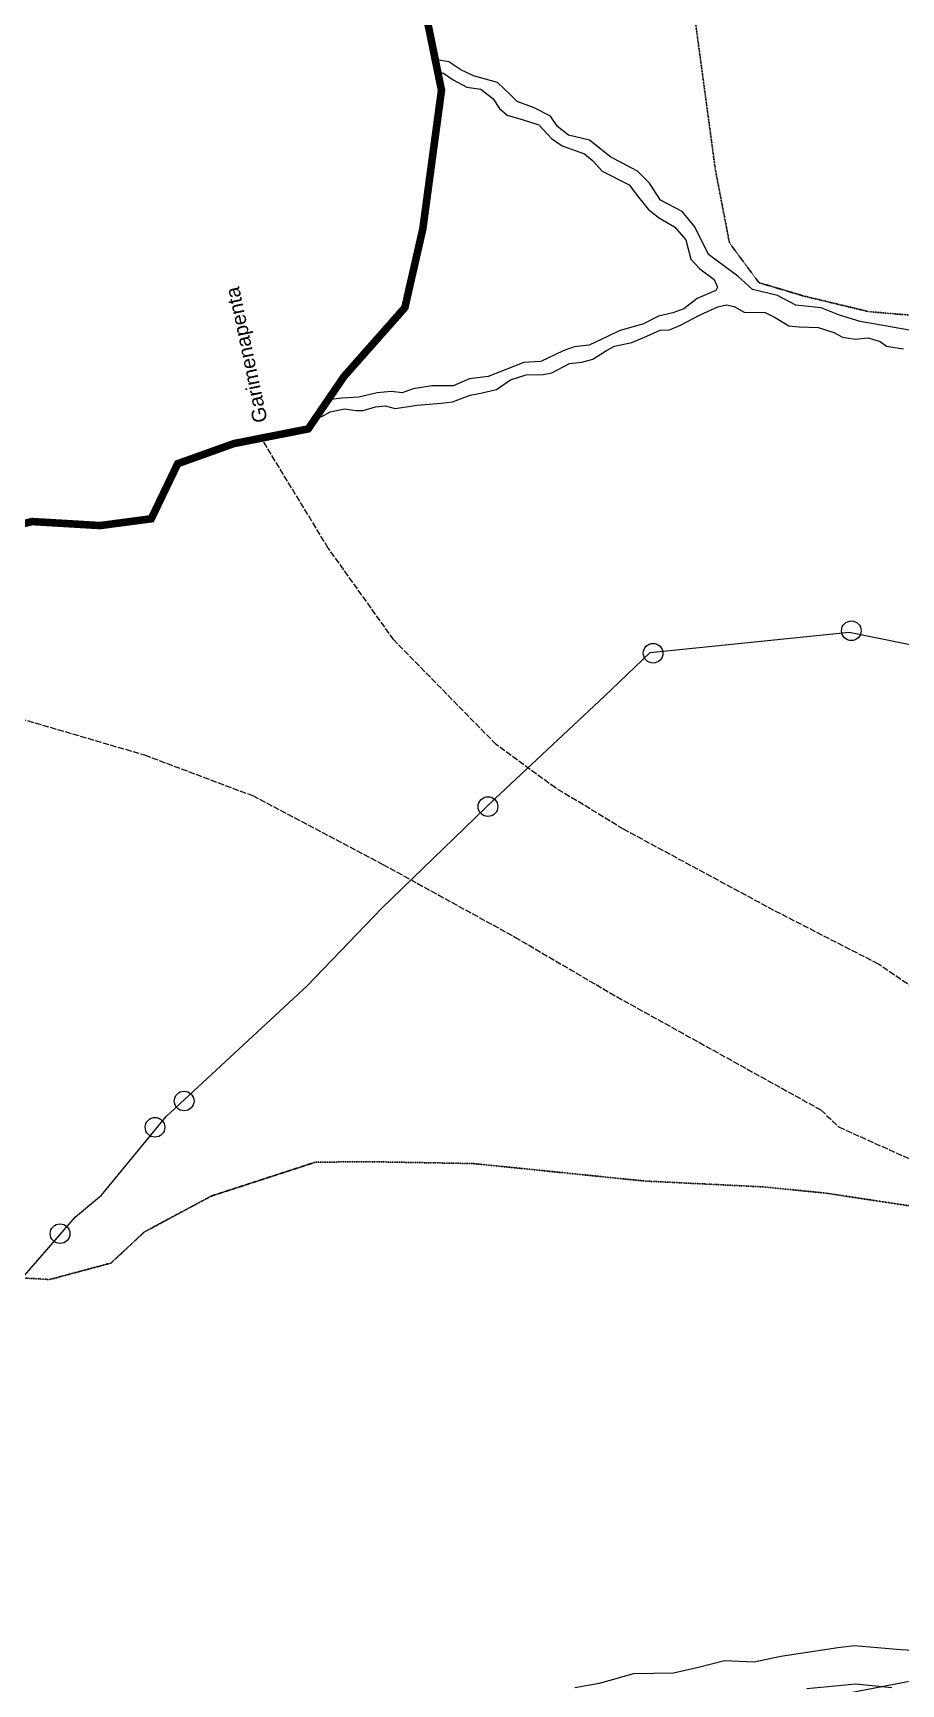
# Model space of a CAD drawing. Header units: inches. Extents: x 325586 to 341753, y 1581072 to 1592491.
# Drawn here: x 334629 to 336287, y 1587298 to 1590455 of the extents above; entities that cross this region are included whole.
import ezdxf

# ---------------------------------------------------------------- set-up
doc = ezdxf.new("R2010")
doc.units = ezdxf.units.IN
doc.header["$MEASUREMENT"] = 0
for name, pattern in [('ACAD_ISO02W100', [15, 12, -3]), ('ACAD_ISO03W100', [30, 12, -18]), ('ACAD_ISO07W100', [3, 0, -3]), ('BORDER', [1.75, 0.5, -0.25, 0.5, -0.25, 0, -0.25])]:
    doc.linetypes.add(name, pattern=pattern)
for name, color, linetype in [('CARTTRACK', 30, 'ACAD_ISO02W100'), ('NALA', 4, 'Continuous'), ('ROUND WELL', 5, 'Continuous'), ('SURVEY_BND', 7, 'Continuous'), ('TEXT', 7, 'Continuous')]:
    doc.layers.add(name, color=color, linetype=linetype)
doc.layers.add('FOOTPATH', color=150, linetype='ACAD_ISO07W100', lineweight=30)
doc.layers.add('VILL_BOUNDARY', color=6, linetype='BORDER', lineweight=30)
doc.styles.get("Standard").update_dxf_attribs({"font": 'arial.ttf'})

msp = doc.modelspace()

# ---------------------------------------------------------------- linework, layer by layer
at = {"layer": 'CARTTRACK'}
for points in [[(336733.0554887597, 1588164.544287974), (336718.4386962709, 1588190.982074981), (336671.3405808631, 1588282.156872612), (336599.2788549286, 1588360.450138247), (336436.2905938951, 1588520.974167277), (336398.6708031955, 1588569.047840361), (336244.4145955528, 1588674.9452046), (336044.7876456516, 1588777.462087019), (335757.4616015383, 1588932.639037364), (335627.5057065951, 1589011.633561666), (335513.9948366801, 1589094.60701353), (335318.1991476781, 1589294.689496901), (335193.0871912124, 1589470.317592993), (335065.0901943899, 1589680.586360246)], [(334546.1659745571, 1589161.593274175), (334841.8324781851, 1589074.812227199), (335048.2703369933, 1588997.026116114), (335297.3735650218, 1588865.551564475), (335549.5420552135, 1588726.573854646), (335743.9226742797, 1588612.62740458), (336134.2837305175, 1588395.956808009), (336168.6896735706, 1588363.365824283), (336303.4899700675, 1588302.625898424)]]:
    msp.add_lwpolyline(points, dxfattribs=at)
at = {"layer": 'FOOTPATH', "ltscale": 0.01}
for points in [[(336476.4876583875, 1589869.323700103), (336406.8428219987, 1589907.721887054), (336346.5688447104, 1589912.365262812), (336225.8701275632, 1589922.505794115), (336102.4082154838, 1589952.227553486), (336016.1491634737, 1589977.886565971), (335959.7645728536, 1590053.842032105), (335932.8784780126, 1590193.51131881), (335868.1304735811, 1590672.937250376), (335552.0742676258, 1590635.856170395), (335391.5767216327, 1590604.716902381)], [(336561.2618082415, 1588151.858552275), (336470.6593556359, 1588167.066766863), (336309.683580252, 1588211.719925442), (336144.978008355, 1588236.680803531), (336023.4187970997, 1588248.85755569), (335798.3897168396, 1588259.987256218), (335469.8619812172, 1588293.42257322), (335268.8771098033, 1588297.030193432), (335168.1795215642, 1588295.947614183), (334969.5740753582, 1588231.329620428), (334841.5523465679, 1588162.647705405), (334777.8093581808, 1588103.160989108), (334660.7459837066, 1588071.728177424), (334588.5612470804, 1588075.767690756)]]:
    msp.add_lwpolyline(points, dxfattribs=at)
at = {"layer": 'NALA'}
for points in [[(335402.2220081465, 1590380.878786793), (335413.1125755177, 1590378.837945356), (335431.6043084951, 1590365.841945904), (335458.0434306745, 1590351.523424996), (335484.7636662687, 1590348.292902869), (335508.0133185818, 1590329.776040483), (335520.0643837088, 1590310.825419493), (335534.6301519375, 1590298.337556263), (335565.7529546409, 1590289.594672774), (335595.3001485612, 1590279.746706727), (335619.3918060957, 1590253.480268506), (335640.0420302769, 1590239.927099701), (335682.3794893771, 1590224.028253461), (335697.7495452145, 1590211.787631286), (335716.4304958982, 1590191.150987896), (335768.1440898448, 1590165.232798862), (335785.7659721593, 1590141.477473467), (335804.374065724, 1590118.387392852), (335823.8867218779, 1590102.311734664), (335854.8563124382, 1590084.987242289), (335876.4371937541, 1590059.811000654), (335885.7691331672, 1590022.955512954), (335903.3865038893, 1590004.5681242), (335930.4332259042, 1589984.175607534), (335937.1498474188, 1589969.429989856), (335933.6162104824, 1589962.912666408), (335897.8490606995, 1589947.727734928), (335872.4589230553, 1589927.649382259), (335851.1966264302, 1589920.182087584), (335824.1522777667, 1589913.833845853), (335795.3025958329, 1589899.223723639), (335748.627639625, 1589885.602478817), (335726.5223432407, 1589875.039556084), (335691.6822327957, 1589858.533227975), (335663.2365527034, 1589855.179043937), (335641.6695155589, 1589847.389892389), (335598.996128653, 1589827.490161519), (335566.8113165932, 1589825.536836965), (335498.7259086637, 1589798.699664789), (335462.8057898516, 1589793.801291476), (335431.9170720889, 1589780.480326757), (335390.9083507562, 1589780.799078834), (335355.0248981275, 1589775.216429757), (335334.2136733672, 1589767.414102051), (335313.3985655699, 1589769.663781069), (335286.7273461138, 1589767.433433729), (335251.4780315608, 1589758.929526628), (335219.0139253122, 1589757.029732566), (335192.4117056304, 1589753.58526857)], [(336309.9704980582, 1589885.957341993), (336256.9406232181, 1589895.645706767), (336209.5466039805, 1589903.596293404), (336170.0795558923, 1589916.051177131), (336135.2200897872, 1589929.627107304), (336086.8182114789, 1589934.60976537), (336051.6629299155, 1589953.706296004), (336003.5159537648, 1589964.821888195), (335976.0227918923, 1589990.089352634), (335936.8474166056, 1590018.877856738), (335919.8102037141, 1590031.951827879), (335893.3365007609, 1590085.023754088), (335869.5552611238, 1590114.313082999), (335827.8602390366, 1590135.681749328), (335807.1618122325, 1590168.082848804), (335783.7462655129, 1590191.305188121), (335754.3047673466, 1590207.211170928), (335733.3195970739, 1590217.742429954), (335692.3145154468, 1590250.204935024), (335652.3902469565, 1590260.304154036), (335631.1092612254, 1590276.356013524), (335617.801954901, 1590296.040486019), (335586.5995600516, 1590312.143508696), (335554.1606941787, 1590324.10080314), (335540.8738866062, 1590337.958494203), (335516.492139077, 1590360.483183433), (335470.8541696407, 1590373.772954689), (335446.3315541317, 1590384.988850398), (335423.6272661003, 1590400.381685284), (335404.2104487285, 1590403.420761986), (335397.7652203233, 1590402.774830889)], [(335170.4977654408, 1589721.421901098), (335180.4753047257, 1589721.795025707), (335196.6663603517, 1589730.995071848), (335224.2860334452, 1589736.481035589), (335246.4322366581, 1589733.341243533), (335259.4236089998, 1589733.396413389), (335283.1013659946, 1589740.5940305), (335301.7657614499, 1589742.555580484), (335320.638354281, 1589737.637978259), (335363.0977366329, 1589743.743658104), (335408.7788648713, 1589747.473350208), (335430.4568918439, 1589750.077101586), (335464.4098241169, 1589763.113246715), (335484.6053620132, 1589766.438759138), (335514.5215367815, 1589773.692998128), (335540.959283377, 1589792.255319971), (335571.269878049, 1589801.410747844), (335603.7853544456, 1589802.351856162), (335620.2846309599, 1589805.799787833), (335654.249733384, 1589823.082396823), (335677.5273963282, 1589825.771862979), (335698.37716048, 1589831.856539555), (335724.4463447587, 1589848.315963147), (335740.200260334, 1589856.691386974), (335773.1040389436, 1589863.615288797), (335801.6524079597, 1589875.720844503), (335827.3385391193, 1589887.352550807), (335845.2886922768, 1589887.673431617), (335866.0827565452, 1589896.550613316), (335903.6921891688, 1589916.19224437), (335937.6595297931, 1589931.953204118), (335954.310199968, 1589935.569487783), (335968.7695723355, 1589932.178044862), (335988.0932180242, 1589921.836461119), (336027.8734794957, 1589920.938375181), (336047.3142738316, 1589911.404234567), (336073.0333352824, 1589895.47647244), (336092.69450885, 1589893.80592), (336129.3460210115, 1589892.404817736), (336159.3584683895, 1589882.565157786), (336175.5571823255, 1589873.658492401), (336199.6743848134, 1589869.662875869), (336224.5431220379, 1589872.597837762), (336247.5431889425, 1589865.497805914), (336259.7257290403, 1589856.696450401), (336292.6084334513, 1589851.670001978)], [(336628.442314286, 1587299.370551591), (336606.5642242361, 1587307.122109134), (336545.2880920973, 1587323.699763076), (336496.7251617758, 1587343.533230719), (336431.0716229822, 1587355.88708802), (336350.1910053225, 1587360.380339881), (336286.7046583069, 1587363.231054681), (336198.6514118133, 1587371.017908371), (336166.8259891797, 1587367.105813537), (336057.7774163594, 1587350.940461796), (336006.8067795153, 1587340.117722471), (335950.3555013904, 1587342.24202206), (335903.4023995135, 1587330.160529617), (335852.470984811, 1587318.604271288), (335776.3107388191, 1587317.465690496), (335711.0072912909, 1587299.254586274), (335664.3246089095, 1587290.868376067)], [(336107.6683523142, 1587289.637275377), (336201.3291830822, 1587298.778417419), (336270.0676484824, 1587291.640315813)]]:
    msp.add_lwpolyline(points, dxfattribs=at)
at = {"layer": 'ROUND WELL'}
for centre in [(336192.6192491119, 1589312.254581239), (335813.8572437163, 1589269.290869771), (335498.2156659067, 1588976.016389197), (334917.5709391909, 1588413.042547644), (334861.8758423075, 1588362.73883583), (334680.3840101112, 1588159.383782445)]:
    msp.add_circle(centre, 18.83083042664366, dxfattribs=at)
at = {"layer": 'SURVEY_BND'}
for points in [[(333542.7327313455, 1587218.191042998), (333926.3386712223, 1587450.726428002), (334237.1189129507, 1587634.454006708), (334371.2247916476, 1587721.990656926), (334542.2969787668, 1587898.435814396), (334586.988151974, 1588050.051862001), (334709.9979317624, 1588191.391080642), (334759.5618194591, 1588233.016213148), (334883.4819225445, 1588383.152702797), (335152.6670315203, 1588633.021810818), (335295.4656202995, 1588782.039518528), (335511.7260828778, 1588991.426774467), (335720.6922581415, 1589187.096422365), (335807.9013988409, 1589270.838833535), (336188.5760288603, 1589309.377737292), (336629.1481765581, 1589220.634290206), (337169.8945375013, 1589083.152137035), (337438.0419238686, 1589014.427261314)], [(336674.2881747152, 1587355.363279149), (336538.132826029, 1587337.042378651), (336306.9317745558, 1587303.428069504), (336085.267613396, 1587260.760240054), (335998.5363291308, 1587242.675652405), (335907.6115996702, 1587189.189858021), (335915.7740761049, 1587123.21375454), (336472.6141016912, 1587109.05355084)]]:
    msp.add_lwpolyline(points, dxfattribs=at)
at = {"layer": 'VILL_BOUNDARY', "color": 6, "linetype": 'ACAD_ISO03W100', "lineweight": -2, "ltscale": 3, "const_width": 14.45142157897205}
msp.add_lwpolyline([(334321.2042791537, 1589446.466795722), (334627.2018909249, 1589521.14857475), (334757.0604094016, 1589513.453117352), (334854.7433848162, 1589526.445259436), (334905.1955031969, 1589631.725321704), (335012.3881722903, 1589670.162423918), (335154.7590340695, 1589698.321965793), (335222.8878370197, 1589798.315472474), (335339.359529794, 1589930.114030967), (335373.6977536029, 1590080.933901644), (335409.3486963255, 1590345.865614792), (335382.872512656, 1590475.942187454)], dxfattribs=at)

# ---------------------------------------------------------------- texts
at = {"layer": 'TEXT'}
msp.add_text('Garimenapenta', height=27.47358567799958, rotation=101.9876036933712, dxfattribs=at).set_placement((335077.2099301187, 1589713.301229672))

doc.saveas('drawing.dxf')
